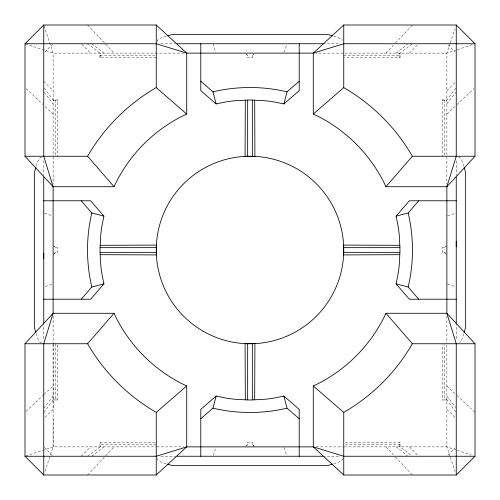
<?xml version="1.0" encoding="UTF-8"?>
<svg xmlns="http://www.w3.org/2000/svg" width="500" height="500" viewBox="0 0 500 500"><rect width="100%" height="100%" fill="white"/><g stroke="black" fill="none" stroke-linecap="round" stroke-linejoin="round"><path stroke-width="0.38" stroke-dasharray="2.5 1.88" d="M44.981 471.3L53.125 446.875L53.125 418.75M53.125 343.619L53.125 409.375L43.75 418.75M55.469 343.688L55.469 399.938L53.125 399.875M57.812 400L57.812 343.688M100.062 57.812L100.125 53.125M399.875 446.875L399.938 442.188M36.3 166.194L37.812 161.256L40.219 157.413L41.631 156.95M463.7 333.806L462.188 338.744L459.781 342.587M156.95 41.631L157.413 40.219L161.256 37.812L166.194 36.3M343.05 458.369L342.587 459.781L338.744 462.188L333.806 463.7M284.125 52.406L286.781 44.469M213.219 455.531L215.875 447.594M450.081 43.506L446.875 53.125L446.875 156.381M450.331 42.763L455.019 28.7M43.75 412.512L53.125 400L57.812 399.938M455.806 88.081L446.875 100L442.188 100L442.188 156.312M43.75 408.169L53.125 396.075M446.875 103.925L455.781 92.438M53.594 254.394L55.469 252.344L57.812 252.344L57.812 247.656L55.469 247.656L53.594 245.787M446.406 254.213L444.531 252.344L442.188 252.344L442.188 247.656L444.531 247.656L445.469 246.631M385.95 53.125L393.35 45.25M395.462 43L412.381 25M87.619 475L114.05 446.875M245.787 53.594L247.656 55.469L247.656 57.812L252.344 57.812L252.344 55.469L254.213 53.594M245.787 446.406L247.656 444.531L247.656 442.188L252.344 442.188L252.344 444.531L254.213 446.406M44.85 52.025L52.575 44.3M409.375 53.125L418.75 43.75M81.25 456.25L90.625 446.875M446.875 90.625L456.25 81.25M447.975 455.15L455.15 447.975M53.594 254.213L55.469 252.344M444.531 247.656L446.406 245.787M26.125 411.325L43.562 394.938M44.125 394.406L53.125 385.95M446.875 114.05L454.75 106.65M457 104.537L473.875 88.675M252.344 55.469L253.369 54.531M246.631 445.469L247.656 444.531M396.075 53.125L407.562 44.219M91.831 456.25L103.925 446.875M411.919 44.194L400 53.125L400 57.812L344.469 57.812M87.487 456.25L100 446.875L100.062 442.188M456.494 49.919L446.875 53.125L316.031 53.125M457.238 49.669L474.263 43.994M45.194 286.537L52.406 284.125M447.594 215.875L456.25 212.981M25.738 456.006L53.125 446.875L156.381 446.875M53.125 100.125L57.812 100.062M446.875 399.875L444.531 399.938L444.531 344.469M160.837 43.75L175.65 43.75M322.856 43.75L339.162 43.75M183.969 53.125L53.125 53.125L25.738 43.994M100.062 55.469L154.75 55.469M343.688 55.469L399.938 55.469L399.938 57.812M156.312 57.812L100 57.812L100 53.125L87.487 43.75M442.188 100.062L446.875 100.125M100 442.188L156.312 442.188M345.25 442.188L400 442.188L400 446.875L411.919 455.806M156.312 444.531L100.062 444.531L100.125 446.875M345.25 444.531L399.938 444.531M156.762 446.875L183.969 446.875M316.031 446.875L343.237 446.875M344.4 446.875L446.875 446.875L456.494 450.081M160.837 456.25L175.65 456.25M322.856 456.25L339.162 456.25M333.806 36.3L338.744 37.812L342.587 40.219M166.194 463.7L161.256 462.188L157.413 459.781L156.95 458.369M458.369 156.95L459.781 157.413L462.188 161.256L463.7 166.194M41.631 343.05L40.219 342.587L37.812 338.744L36.3 333.806M457.238 450.331L471.3 455.019M447.594 284.125L455.531 286.781M44.469 213.219L52.406 215.875M91.831 43.75L103.925 53.125M396.075 446.875L407.562 455.781M246.631 54.531L247.656 55.469M252.344 444.531L254.394 446.406M446.875 385.95L454.75 393.35M457 395.462L475 412.381M26.125 88.675L43 104.537M45.25 106.65L53.125 114.05M447.975 44.85L455.15 52.025M81.8 44.3L90.625 53.125M446.875 409.375L456.25 418.75M43.75 81.25L53.125 90.625M409.375 446.875L418.75 456.25M44.3 447.425L52.575 455.7M87.619 25L114.05 53.125M385.95 446.875L393.35 454.75M395.462 457L412.381 475M444.531 252.344L445.469 253.369M54.531 246.631L55.469 247.656M446.875 396.075L455.781 407.562M44.219 92.438L53.125 103.925M455.806 411.919L446.875 400L442.188 400L442.188 344.469M44.194 88.081L53.125 100L57.812 100L57.812 156.312M212.981 43.75L215.875 52.406M284.125 447.594L286.537 454.806M450.081 456.494L446.875 446.875L446.875 344.394M450.331 457.238L455.019 471.3M43.994 25.738L53.125 53.125L53.125 156.381M399.875 53.125L399.938 55.469M456.25 160.837L456.25 175.65M456.25 322.856L456.25 339.162M446.875 156.762L446.875 183.969M446.875 316.031L446.875 342.837M444.531 100.062L444.531 156.312M55.469 100.062L55.469 156.312M53.125 156.762L53.125 183.969M53.125 316.031L53.125 343.237M53.125 344.4L53.125 446.875M43.75 160.837L43.75 175.65M43.75 322.856L43.75 339.162"/><path stroke-width="0.75" d="M43.75 258.5L43.75 253.088M456.25 246.912L456.25 241.5M245.319 100.125L245.094 156.381L254.906 156.381L254.681 100.125M254.681 399.875L254.906 343.619L245.094 343.619L245.319 399.875M81.25 200.781L91.831 212.981C86.081 237.206 86.081 262.794 91.831 287.019L81.25 299.219M43.75 200.781L90.625 200.781L103.925 216.112L102.562 222.675A112.506 112.506 0 0 0 100.512 238.238L100 250L100.512 261.762A112.506 112.506 0 0 0 102.562 277.325L103.925 283.888L90.625 299.219L43.75 299.219M456.25 299.219L409.375 299.219L396.075 283.888L397.438 277.325A112.506 112.506 0 0 0 399.487 261.762L400 250L399.487 238.238A112.506 112.506 0 0 0 397.438 222.675L396.075 216.112L409.375 200.781L456.25 200.781M418.75 299.219L408.169 287.019C413.919 262.794 413.919 237.206 408.169 212.981L418.75 200.781M200.781 43.75L200.781 90.625L216.112 103.925L222.675 102.562A112.506 112.506 0 0 1 238.238 100.512L250 100L261.762 100.512A112.506 112.506 0 0 1 277.325 102.562L283.888 103.925L287.019 91.831L299.219 81.25M200.781 418.75L212.981 408.169L216.112 396.075L222.675 397.438A112.506 112.506 0 0 0 238.238 399.487L250 400L261.762 399.487A112.506 112.506 0 0 0 277.325 397.438L283.888 396.075L299.219 409.375L299.219 456.25M35.869 167.6L34.356 172.537L34.356 327.463L35.869 332.4M464.131 332.4L465.644 327.463L465.644 172.537L464.131 167.6M43.75 25L43.75 156.25L53.125 186.719L114.05 186.719L116.35 181.9A150 150 0 0 1 181.9 116.35L186.719 114.05L186.719 53.125L156.25 25L43.75 25L25 43.75L25 156.25L53.125 186.719L53.125 313.281L43.75 343.75L43.75 475L156.25 475L186.719 446.875L313.281 446.875L343.75 456.25L475 456.25L475 343.75L446.875 313.281L446.875 186.719L456.25 156.25L456.25 25L343.75 25L313.281 53.125L186.719 53.125L156.25 43.75L25 43.75M456.25 475L456.25 343.75L446.875 313.281L385.95 313.281L383.65 318.1A150 150 0 0 1 318.1 383.65L313.281 385.95L313.281 446.875L343.75 475L456.25 475L475 456.25M25 343.75L87.619 343.75L114.05 313.281L116.35 318.1A150 150 0 0 0 181.9 383.65L186.719 385.95L186.719 446.875L156.25 456.25L25 456.25L25 343.75L53.125 313.281L114.05 313.281M475 43.75L343.75 43.75L313.281 53.125L313.281 114.05L318.1 116.35A150 150 0 0 1 383.65 181.9L385.95 186.719L412.381 156.25L475 156.25L475 43.75L456.25 25M475 156.25L446.875 186.719L385.95 186.719M283.888 103.925L299.219 90.625L299.219 43.75M313.281 114.05L343.75 87.619L343.75 25M156.25 475L156.25 412.381L186.719 385.95M216.112 396.075L200.781 409.375L200.781 456.25M167.6 35.869L172.537 34.356L327.463 34.356L332.4 35.869M332.4 464.131L327.463 465.644L172.537 465.644L167.6 464.131M91.831 287.019L103.925 283.888M396.075 216.112L408.169 212.981M200.781 81.25L212.981 91.831C237.206 86.081 262.794 86.081 287.019 91.831M299.219 418.75L287.019 408.169C262.794 413.919 237.206 413.919 212.981 408.169M100.125 245.319L156.381 245.094L156.381 254.906L100.125 254.681M399.875 254.681L343.619 254.906L343.619 245.094L399.875 245.319M177.144 43.75L322.856 43.75M25 156.25L87.619 156.25A187.5 187.5 0 0 1 156.25 87.619L156.25 25M100.062 247.656L156.312 247.656M343.688 247.656L399.938 247.656M100.062 252.344L156.312 252.344M343.688 252.344L399.938 252.344M343.75 475L343.75 412.381A187.5 187.5 0 0 0 412.381 343.75L475 343.75M177.144 456.25L322.856 456.25M396.075 283.888L408.169 287.019M91.831 212.981L103.925 216.112M156.25 87.619L186.719 114.05M313.281 385.95L343.75 412.381M25 456.25L43.75 475M385.95 313.281L412.381 343.75M87.619 156.25L114.05 186.719M212.981 91.831L216.112 103.925M283.888 396.075L287.019 408.169M456.25 177.144L456.25 322.856M252.344 100.062L252.344 156.312M252.344 343.688L252.344 399.938M247.656 100.062L247.656 156.312M247.656 343.688L247.656 399.938M43.75 177.144L43.75 322.856M156.25 412.381A187.5 187.5 0 0 1 87.619 343.75M343.75 87.619A187.5 187.5 0 0 1 412.381 156.25M203.125 331.188A93.75 93.75 0 0 0 343.75 250A93.75 93.75 0 0 0 203.125 168.812A93.75 93.75 0 0 0 203.125 331.188"/></g></svg>
